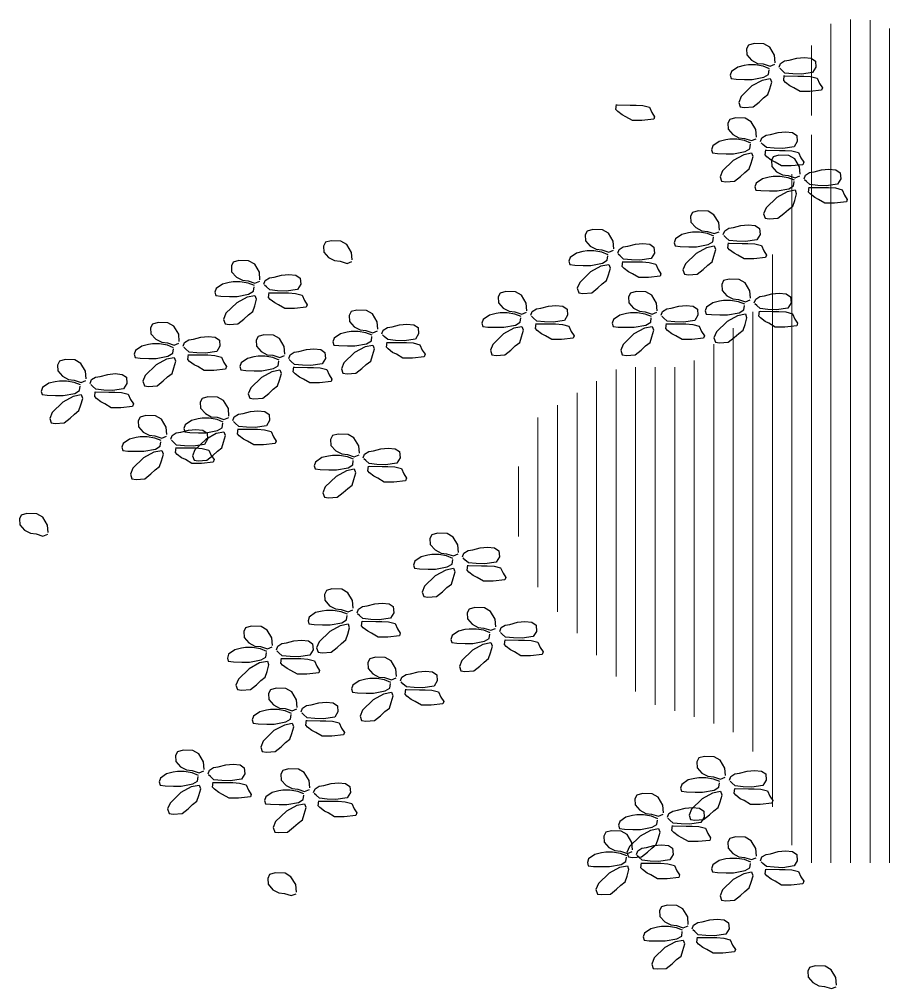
# Model space of a CAD drawing. Header units: millimetres. Extents: x 13268 to 164478, y 289082 to 363688.
# Drawn here: x 106263 to 108957, y 348279 to 351280 of the extents above; entities that cross this region are included whole.
import ezdxf

# ---------------------------------------------------------------- set-up
doc = ezdxf.new("R2010")
doc.units = ezdxf.units.MM

# ---------------------------------------------------------------- blocks, each defined once
blk = doc.blocks.new('A$C5F295478')
at = {"lineweight": 0}
for p, q in [((1531.7, 2310.3), (1531.7, 3864.8)), ((1567.8, 2310.3), (1567.8, 3863.1)), ((1495.7, 2310.3), (1495.7, 3856.8)), ((1603.8, 2310.3), (1603.8, 3847.7)), ((1459.7, 3687.6), (1459.7, 3816.4)), ((1459.7, 2310.3), (1459.7, 3651.9)), ((1423.7, 2342.8), (1423.7, 3579.5)), ((1387.7, 2413.4), (1387.7, 3431.3)), ((1351.7, 2515.3), (1351.7, 3325.9)), ((1315.7, 2551), (1315.7, 3295.9)), ((1279.7, 2567), (1279.7, 3266)), ((1243.7, 2579.4), (1243.7, 3236)), ((1099.7, 2653.8), (1099.7, 3219.7)), ((1135.7, 2625.8), (1135.7, 3223.9)), ((1171.7, 2601.5), (1171.7, 3223.9)), ((1207.7, 2590.5), (1207.7, 3223.9)), ((1063.7, 2692.9), (1063.7, 3198.1)), ((1027.7, 2733.7), (1027.7, 3176.6)), ((991.7, 2773), (991.7, 3153.8)), ((955.7, 2818.1), (955.7, 3130.9)), ((919.7, 2911.6), (919.7, 3040.7))]:
    blk.add_line(p, q, dxfattribs=at)
for points in [[(1392.9, 3784.9), (1391.8, 3798.8), (1383, 3813.3), (1372, 3819.7), (1354, 3820.3), (1343.6, 3817.4), (1340.1, 3810.4), (1340.7, 3799.4), (1349.4, 3789.5), (1360.4, 3783.7), (1370.9, 3782.6), (1383.6, 3778.5), (1392.3, 3782)], [(1400.2, 3776.5), (1402.7, 3783.5), (1410.3, 3788.2), (1418.8, 3789.4), (1432.6, 3793.2), (1446.2, 3794.5), (1459.1, 3793.2), (1467, 3787.9), (1467.9, 3776.5), (1461.9, 3766.8), (1441.1, 3763.6), (1425.4, 3764.3), (1410.9, 3765.8), (1404.6, 3771.5), (1401.2, 3774.7)], [(1382.5, 3773.9), (1370.9, 3778.5), (1356.3, 3780.8), (1343.6, 3780.8), (1336, 3779.7), (1323.8, 3776.8), (1312.2, 3768.7), (1309.9, 3761.7), (1311.6, 3755.9), (1320.9, 3754.7), (1336.6, 3754.2), (1350.5, 3754.2), (1372, 3758.2), (1380.7, 3763.4), (1381.9, 3771.6)], [(1383.6, 3755.3), (1369.1, 3752.4), (1350, 3742), (1330.2, 3722.8), (1325.6, 3711.8), (1328.5, 3703.7), (1336, 3702.6), (1352.3, 3703.7), (1363.3, 3712.4), (1371.4, 3719.9), (1379.6, 3726.3), (1383, 3736.8), (1386.5, 3748.9), (1384.2, 3755.3)], [(1410.9, 3760.8), (1434.9, 3760.4), (1445.5, 3760.4), (1458.1, 3759.6), (1470.3, 3756.5), (1474.7, 3746.7), (1479.8, 3738.8), (1478.2, 3734.1), (1456.6, 3731.7), (1438.9, 3731.7), (1427.1, 3738.8), (1420, 3742.3), (1411.7, 3748.6), (1408.6, 3752.2), (1409.7, 3761.2)], [(1101.8, 3707.3), (1125.8, 3706.9), (1136.4, 3706.9), (1149, 3706.1), (1161.2, 3703), (1165.5, 3693.1), (1170.7, 3685.3), (1169.1, 3680.6), (1147.4, 3678.2), (1129.7, 3678.2), (1117.9, 3685.3), (1110.8, 3688.8), (1102.6, 3695.1), (1099.4, 3698.6), (1100.6, 3707.7)], [(1358.6, 3647.8), (1357.4, 3661.7), (1348.7, 3676.2), (1337.7, 3682.6), (1319.7, 3683.2), (1309.2, 3680.3), (1305.8, 3673.3), (1306.3, 3662.3), (1315.1, 3652.4), (1326.1, 3646.6), (1336.5, 3645.5), (1349.3, 3641.4), (1358, 3644.9)], [(1365.9, 3639.4), (1368.4, 3646.4), (1376, 3651.1), (1384.5, 3652.3), (1398.3, 3656.1), (1411.9, 3657.4), (1424.8, 3656.1), (1432.6, 3650.8), (1433.6, 3639.4), (1427.6, 3629.7), (1406.8, 3626.5), (1391.1, 3627.2), (1376.6, 3628.7), (1370.3, 3634.4), (1366.8, 3637.5)], [(1348.1, 3636.8), (1336.5, 3641.4), (1322, 3643.7), (1309.2, 3643.7), (1301.7, 3642.6), (1289.5, 3639.7), (1277.9, 3631.6), (1275.6, 3624.6), (1277.3, 3618.8), (1286.6, 3617.6), (1302.3, 3617.1), (1316.2, 3617.1), (1337.7, 3621.1), (1346.4, 3626.3), (1347.6, 3634.5)], [(1349.3, 3618.2), (1334.8, 3615.3), (1315.6, 3604.9), (1295.9, 3585.7), (1291.2, 3574.7), (1294.2, 3566.6), (1301.7, 3565.4), (1318, 3566.6), (1329, 3575.3), (1337.1, 3582.8), (1345.2, 3589.2), (1348.7, 3599.7), (1352.2, 3611.8), (1349.9, 3618.2)], [(1376.6, 3623.7), (1400.6, 3623.3), (1411.2, 3623.3), (1423.8, 3622.5), (1436, 3619.4), (1440.4, 3609.6), (1445.5, 3601.7), (1443.9, 3597), (1422.3, 3594.6), (1404.5, 3594.6), (1392.7, 3601.7), (1385.6, 3605.2), (1377.4, 3611.5), (1374.2, 3615.1), (1375.4, 3624.1)], [(1438.7, 3579.2), (1437.5, 3593.2), (1428.8, 3607.7), (1417.8, 3614), (1399.8, 3614.6), (1389.3, 3611.7), (1385.8, 3604.8), (1386.4, 3593.7), (1395.1, 3583.9), (1406.2, 3578.1), (1416.6, 3576.9), (1429.4, 3572.9), (1438.1, 3576.3)], [(1428.2, 3568.2), (1416.6, 3572.9), (1402.1, 3575.2), (1389.3, 3575.2), (1381.8, 3574), (1369.6, 3571.1), (1358, 3563), (1355.6, 3556), (1357.4, 3550.2), (1366.7, 3549.1), (1382.4, 3548.5), (1396.3, 3548.5), (1417.8, 3552.6), (1426.5, 3557.8), (1427.6, 3565.9)], [(1446, 3570.9), (1448.5, 3577.8), (1456, 3582.5), (1464.5, 3583.8), (1478.4, 3587.6), (1491.9, 3588.8), (1504.8, 3587.6), (1512.7, 3582.2), (1513.7, 3570.9), (1507.7, 3561.1), (1486.9, 3558), (1471.2, 3558.6), (1456.7, 3560.2), (1450.4, 3565.9), (1446.9, 3569)], [(1456.7, 3555.2), (1480.7, 3554.8), (1491.3, 3554.8), (1503.9, 3554), (1516.1, 3550.8), (1520.4, 3541), (1525.6, 3533.1), (1524, 3528.4), (1502.3, 3526.1), (1484.6, 3526.1), (1472.8, 3533.1), (1465.7, 3536.7), (1457.5, 3543), (1454.3, 3546.5), (1455.5, 3555.6)], [(1429.4, 3549.7), (1414.9, 3546.8), (1395.7, 3536.3), (1376, 3517.2), (1371.3, 3506.2), (1374.2, 3498.1), (1381.8, 3496.9), (1398, 3498.1), (1409.1, 3506.8), (1417.2, 3514.3), (1425.3, 3520.7), (1428.8, 3531.1), (1432.3, 3543.3), (1430, 3549.7)], [(1290, 3476.4), (1288.8, 3490.3), (1280.1, 3504.8), (1269.1, 3511.2), (1251.1, 3511.8), (1240.6, 3508.9), (1237.1, 3501.9), (1237.7, 3490.9), (1246.4, 3481.1), (1257.4, 3475.3), (1267.9, 3474.1), (1280.7, 3470), (1289.4, 3473.5)], [(1297.3, 3468.1), (1299.8, 3475), (1307.3, 3479.7), (1315.8, 3481), (1329.7, 3484.7), (1343.2, 3486), (1356.1, 3484.7), (1364, 3479.4), (1365, 3468.1), (1359, 3458.3), (1338.2, 3455.2), (1322.4, 3455.8), (1308, 3457.4), (1301.7, 3463), (1298.2, 3466.2)], [(1095.5, 3442.1), (1094.3, 3456.1), (1085.6, 3470.6), (1074.6, 3476.9), (1056.6, 3477.5), (1046.1, 3474.6), (1042.7, 3467.7), (1043.2, 3456.6), (1051.9, 3446.8), (1063, 3441), (1073.4, 3439.8), (1086.2, 3435.8), (1094.9, 3439.2)], [(1279.5, 3465.4), (1267.9, 3470), (1253.4, 3472.4), (1240.6, 3472.4), (1233.1, 3471.2), (1220.9, 3468.3), (1209.3, 3460.2), (1206.9, 3453.2), (1208.7, 3447.4), (1218, 3446.3), (1233.6, 3445.7), (1247.6, 3445.7), (1269.1, 3449.7), (1277.8, 3455), (1278.9, 3463.1)], [(613.4, 3421.5), (612.2, 3435.4), (603.5, 3449.9), (592.5, 3456.3), (574.5, 3456.8), (564, 3453.9), (560.5, 3447), (561.1, 3436), (569.8, 3426.1), (580.9, 3420.3), (591.3, 3419.1), (604.1, 3415.1), (612.8, 3418.6)], [(1102.8, 3433.8), (1105.3, 3440.7), (1112.9, 3445.4), (1121.4, 3446.7), (1135.2, 3450.4), (1148.8, 3451.7), (1161.7, 3450.4), (1169.5, 3445.1), (1170.5, 3433.8), (1164.5, 3424), (1143.7, 3420.9), (1128, 3421.5), (1113.5, 3423.1), (1107.2, 3428.8), (1103.7, 3431.9)], [(1308, 3452.3), (1332, 3451.9), (1342.6, 3451.9), (1355.2, 3451.2), (1367.4, 3448), (1371.7, 3438.2), (1376.8, 3430.3), (1375.3, 3425.6), (1353.6, 3423.2), (1335.9, 3423.2), (1324.1, 3430.3), (1317, 3433.9), (1308.7, 3440.1), (1305.6, 3443.7), (1306.8, 3452.7)], [(1085, 3431.1), (1073.4, 3435.8), (1058.9, 3438.1), (1046.1, 3438.1), (1038.6, 3436.9), (1026.4, 3434), (1014.8, 3425.9), (1012.5, 3418.9), (1014.2, 3413.1), (1023.5, 3412), (1039.2, 3411.4), (1053.1, 3411.4), (1074.6, 3415.5), (1083.3, 3420.7), (1084.5, 3428.8)], [(1280.7, 3446.8), (1266.2, 3443.9), (1247, 3433.5), (1227.3, 3414.4), (1222.6, 3403.4), (1225.5, 3395.2), (1233.1, 3394.1), (1249.3, 3395.2), (1260.4, 3403.9), (1268.5, 3411.5), (1276.6, 3417.8), (1280.1, 3428.3), (1283.6, 3440.5), (1281.3, 3446.8)], [(443.4, 3385), (442.3, 3398.9), (433.6, 3413.4), (422.5, 3419.8), (404.5, 3420.4), (394.1, 3417.5), (390.6, 3410.5), (391.2, 3399.5), (399.9, 3389.7), (410.9, 3383.9), (421.4, 3382.7), (434.1, 3378.6), (442.9, 3382.1)], [(1086.2, 3412.6), (1071.7, 3409.7), (1052.5, 3399.2), (1032.8, 3380.1), (1028.1, 3369.1), (1031, 3361), (1038.6, 3359.8), (1054.8, 3361), (1065.9, 3369.7), (1074, 3377.2), (1082.1, 3383.6), (1085.6, 3394), (1089.1, 3406.2), (1086.8, 3412.6)], [(1113.5, 3418.1), (1137.5, 3417.7), (1148.1, 3417.7), (1160.7, 3416.9), (1172.9, 3413.7), (1177.2, 3403.9), (1182.4, 3396), (1180.8, 3391.3), (1159.1, 3389), (1141.4, 3389), (1129.6, 3396), (1122.5, 3399.6), (1114.3, 3405.9), (1111.1, 3409.4), (1112.3, 3418.5)], [(450.7, 3376.7), (453.2, 3383.6), (460.8, 3388.3), (469.3, 3389.6), (483.2, 3393.3), (496.7, 3394.6), (509.6, 3393.3), (517.5, 3388), (518.4, 3376.7), (512.4, 3366.9), (491.7, 3363.8), (475.9, 3364.4), (461.4, 3366), (455.1, 3371.6), (451.7, 3374.8)], [(433, 3374), (421.4, 3378.6), (406.9, 3381), (394.1, 3381), (386.5, 3379.8), (374.3, 3376.9), (362.7, 3368.8), (360.4, 3361.8), (362.2, 3356), (371.4, 3354.9), (387.1, 3354.3), (401.1, 3354.3), (422.5, 3358.3), (431.2, 3363.6), (432.4, 3371.7)], [(1347.2, 3350.7), (1346, 3364.7), (1337.3, 3379.2), (1326.3, 3385.5), (1308.3, 3386.1), (1297.8, 3383.2), (1294.3, 3376.3), (1294.9, 3365.2), (1303.6, 3355.4), (1314.6, 3349.6), (1325.1, 3348.4), (1337.9, 3344.4), (1346.6, 3347.8)], [(461.4, 3360.9), (485.4, 3360.5), (496.1, 3360.5), (508.7, 3359.8), (520.9, 3356.6), (525.2, 3346.8), (530.3, 3338.9), (528.7, 3334.2), (507.1, 3331.8), (489.4, 3331.8), (477.6, 3338.9), (470.5, 3342.5), (462.2, 3348.7), (459.1, 3352.3), (460.3, 3361.3)], [(935.3, 3327.9), (934.2, 3341.8), (925.5, 3356.3), (914.4, 3362.7), (896.4, 3363.3), (886, 3360.4), (882.5, 3353.4), (883.1, 3342.4), (891.8, 3332.5), (902.8, 3326.7), (913.3, 3325.6), (926, 3321.5), (934.8, 3325)], [(1175.6, 3327.9), (1174.4, 3341.8), (1165.7, 3356.3), (1154.7, 3362.7), (1136.7, 3363.3), (1126.2, 3360.4), (1122.7, 3353.4), (1123.3, 3342.4), (1132, 3332.5), (1143.1, 3326.7), (1153.5, 3325.6), (1166.3, 3321.5), (1175, 3325)], [(1354.4, 3342.4), (1357, 3349.3), (1364.5, 3354), (1373, 3355.3), (1386.9, 3359), (1400.4, 3360.3), (1413.3, 3359), (1421.2, 3353.7), (1422.1, 3342.4), (1416.2, 3332.6), (1395.4, 3329.5), (1379.6, 3330.1), (1365.2, 3331.7), (1358.9, 3337.3), (1355.4, 3340.5)], [(434.1, 3355.4), (419.6, 3352.5), (400.5, 3342.1), (380.7, 3323), (376.1, 3311.9), (379, 3303.8), (386.5, 3302.7), (402.8, 3303.8), (413.8, 3312.5), (422, 3320.1), (430.1, 3326.4), (433.6, 3336.9), (437.1, 3349.1), (434.7, 3355.4)], [(1336.7, 3339.7), (1325.1, 3344.4), (1310.6, 3346.7), (1297.8, 3346.7), (1290.3, 3345.5), (1278.1, 3342.6), (1266.5, 3334.5), (1264.1, 3327.5), (1265.9, 3321.7), (1275.2, 3320.6), (1290.8, 3320), (1304.8, 3320), (1326.3, 3324.1), (1335, 3329.3), (1336.1, 3337.4)], [(660.8, 3293.6), (659.6, 3307.5), (650.9, 3322), (639.9, 3328.4), (621.9, 3329), (611.4, 3326.1), (608, 3319.1), (608.5, 3308.1), (617.2, 3298.3), (628.3, 3292.5), (638.7, 3291.3), (651.5, 3287.2), (660.2, 3290.7)], [(924.9, 3316.9), (913.3, 3321.5), (898.8, 3323.8), (886, 3323.8), (878.4, 3322.7), (866.2, 3319.8), (854.6, 3311.7), (852.3, 3304.7), (854.1, 3298.9), (863.3, 3297.7), (879, 3297.2), (893, 3297.2), (914.4, 3301.2), (923.1, 3306.4), (924.3, 3314.6)], [(942.6, 3319.5), (945.1, 3326.4), (952.7, 3331.2), (961.2, 3332.4), (975.1, 3336.2), (988.6, 3337.5), (1001.5, 3336.2), (1009.4, 3330.9), (1010.3, 3319.5), (1004.3, 3309.8), (983.6, 3306.6), (967.8, 3307.3), (953.3, 3308.8), (947, 3314.5), (943.6, 3317.6)], [(1165.1, 3316.9), (1153.5, 3321.5), (1139, 3323.8), (1126.2, 3323.8), (1118.7, 3322.7), (1106.5, 3319.8), (1094.9, 3311.7), (1092.5, 3304.7), (1094.3, 3298.9), (1103.6, 3297.7), (1119.2, 3297.2), (1133.2, 3297.2), (1154.7, 3301.2), (1163.4, 3306.4), (1164.5, 3314.6)], [(1182.9, 3319.5), (1185.4, 3326.4), (1192.9, 3331.2), (1201.4, 3332.4), (1215.3, 3336.2), (1228.8, 3337.5), (1241.7, 3336.2), (1249.6, 3330.9), (1250.6, 3319.5), (1244.6, 3309.8), (1223.8, 3306.6), (1208, 3307.3), (1193.6, 3308.8), (1187.3, 3314.5), (1183.8, 3317.6)], [(1365.2, 3326.7), (1389.2, 3326.3), (1399.8, 3326.3), (1412.4, 3325.5), (1424.6, 3322.3), (1428.9, 3312.5), (1434, 3304.6), (1432.5, 3299.9), (1410.8, 3297.6), (1393.1, 3297.6), (1381.3, 3304.6), (1374.2, 3308.2), (1365.9, 3314.5), (1362.8, 3318), (1364, 3327.1)], [(294.7, 3270.8), (293.6, 3284.7), (284.9, 3299.2), (273.8, 3305.6), (255.8, 3306.1), (245.4, 3303.2), (241.9, 3296.3), (242.5, 3285.3), (251.2, 3275.4), (262.2, 3269.6), (272.7, 3268.4), (285.4, 3264.4), (294.1, 3267.9)], [(1337.9, 3321.2), (1323.4, 3318.3), (1304.2, 3307.8), (1284.5, 3288.7), (1279.8, 3277.7), (1282.7, 3269.6), (1290.3, 3268.4), (1306.5, 3269.6), (1317.5, 3278.3), (1325.7, 3285.8), (1333.8, 3292.2), (1337.3, 3302.6), (1340.8, 3314.8), (1338.5, 3321.2)], [(650.3, 3282.6), (638.7, 3287.2), (624.2, 3289.6), (611.4, 3289.6), (603.9, 3288.4), (591.7, 3285.5), (580.1, 3277.4), (577.8, 3270.4), (579.5, 3264.6), (588.8, 3263.5), (604.5, 3262.9), (618.4, 3262.9), (639.9, 3266.9), (648.6, 3272.2), (649.8, 3280.3)], [(668.1, 3285.3), (670.6, 3292.2), (678.2, 3296.9), (686.7, 3298.1), (700.5, 3301.9), (714, 3303.2), (727, 3301.9), (734.8, 3296.6), (735.8, 3285.3), (729.8, 3275.5), (709, 3272.4), (693.3, 3273), (678.8, 3274.6), (672.5, 3280.2), (669, 3283.4)], [(926, 3298.3), (911.5, 3295.4), (892.4, 3285), (872.6, 3265.8), (868, 3254.8), (870.9, 3246.7), (878.4, 3245.5), (894.7, 3246.7), (905.7, 3255.4), (913.9, 3262.9), (922, 3269.3), (925.5, 3279.8), (929, 3291.9), (926.6, 3298.3)], [(953.3, 3303.8), (977.3, 3303.4), (988, 3303.4), (1000.6, 3302.6), (1012.8, 3299.5), (1017.1, 3289.7), (1022.2, 3281.8), (1020.6, 3277.1), (999, 3274.7), (981.3, 3274.7), (969.5, 3281.8), (962.4, 3285.3), (954.1, 3291.6), (951, 3295.2), (952.2, 3304.2)], [(1166.3, 3298.3), (1151.8, 3295.4), (1132.6, 3285), (1112.9, 3265.8), (1108.2, 3254.8), (1111.1, 3246.7), (1118.7, 3245.5), (1134.9, 3246.7), (1146, 3255.4), (1154.1, 3262.9), (1162.2, 3269.3), (1165.7, 3279.8), (1169.2, 3291.9), (1166.9, 3298.3)], [(1193.6, 3303.8), (1217.6, 3303.4), (1228.2, 3303.4), (1240.8, 3302.6), (1253, 3299.5), (1257.3, 3289.7), (1262.4, 3281.8), (1260.9, 3277.1), (1239.2, 3274.7), (1221.5, 3274.7), (1209.7, 3281.8), (1202.6, 3285.3), (1194.3, 3291.6), (1191.2, 3295.2), (1192.4, 3304.2)], [(302, 3262.4), (304.5, 3269.3), (312.1, 3274), (320.6, 3275.3), (334.4, 3279.1), (348, 3280.3), (360.9, 3279.1), (368.8, 3273.7), (369.7, 3262.4), (363.7, 3252.7), (342.9, 3249.5), (327.2, 3250.1), (312.7, 3251.7), (306.4, 3257.4), (303, 3260.5)], [(489.2, 3247.9), (488, 3261.8), (479.3, 3276.3), (468.3, 3282.7), (450.3, 3283.3), (439.8, 3280.4), (436.4, 3273.4), (436.9, 3262.4), (445.6, 3252.6), (456.7, 3246.8), (467.1, 3245.6), (479.9, 3241.5), (488.6, 3245)], [(678.8, 3269.5), (702.8, 3269.1), (713.4, 3269.1), (726, 3268.4), (738.2, 3265.2), (742.5, 3255.4), (747.7, 3247.5), (746.1, 3242.8), (724.4, 3240.4), (706.7, 3240.4), (694.9, 3247.5), (687.8, 3251.1), (679.6, 3257.3), (676.4, 3260.9), (677.6, 3269.9)], [(284.3, 3259.7), (272.7, 3264.4), (258.1, 3266.7), (245.4, 3266.7), (237.8, 3265.5), (225.6, 3262.6), (214, 3254.5), (211.7, 3247.6), (213.4, 3241.8), (222.7, 3240.6), (238.4, 3240), (252.3, 3240), (273.8, 3244.1), (282.5, 3249.3), (283.7, 3257.4)], [(496.5, 3239.6), (499, 3246.5), (506.6, 3251.2), (515.1, 3252.4), (528.9, 3256.2), (542.5, 3257.5), (555.4, 3256.2), (563.2, 3250.9), (564.2, 3239.6), (558.2, 3229.8), (537.4, 3226.7), (521.7, 3227.3), (507.2, 3228.9), (500.9, 3234.5), (497.4, 3237.7)], [(651.5, 3264), (637, 3261.1), (617.8, 3250.7), (598.1, 3231.6), (593.4, 3220.5), (596.3, 3212.4), (603.9, 3211.3), (620.1, 3212.4), (631.2, 3221.1), (639.3, 3228.7), (647.4, 3235), (650.9, 3245.5), (654.4, 3257.7), (652.1, 3264)], [(123.1, 3202.2), (122, 3216.1), (113.3, 3230.6), (102.2, 3237), (84.2, 3237.6), (73.8, 3234.7), (70.3, 3227.7), (70.9, 3216.7), (79.6, 3206.9), (90.6, 3201.1), (101.1, 3199.9), (113.8, 3195.8), (122.6, 3199.3)], [(285.4, 3241.2), (270.9, 3238.3), (251.8, 3227.9), (232, 3208.7), (227.4, 3197.7), (230.3, 3189.6), (237.8, 3188.4), (254.1, 3189.6), (265.1, 3198.3), (273.2, 3205.8), (281.4, 3212.2), (284.9, 3222.6), (288.3, 3234.8), (286, 3241.2)], [(312.7, 3246.7), (336.7, 3246.3), (347.4, 3246.3), (360, 3245.5), (372.2, 3242.4), (376.5, 3232.5), (381.6, 3224.7), (380, 3219.9), (358.4, 3217.6), (340.7, 3217.6), (328.9, 3224.7), (321.8, 3228.2), (313.5, 3234.5), (310.4, 3238), (311.5, 3247.1)], [(478.7, 3236.9), (467.1, 3241.5), (452.6, 3243.9), (439.8, 3243.9), (432.3, 3242.7), (420.1, 3239.8), (408.5, 3231.7), (406.2, 3224.7), (407.9, 3218.9), (417.2, 3217.8), (432.9, 3217.2), (446.8, 3217.2), (468.3, 3221.2), (477, 3226.5), (478.2, 3234.6)], [(479.9, 3218.3), (465.4, 3215.4), (446.2, 3205), (426.5, 3185.9), (421.8, 3174.8), (424.7, 3166.7), (432.3, 3165.6), (448.6, 3166.7), (459.6, 3175.4), (467.7, 3183), (475.8, 3189.3), (479.3, 3199.8), (482.8, 3212), (480.5, 3218.3)], [(507.2, 3223.8), (531.2, 3223.4), (541.8, 3223.4), (554.4, 3222.7), (566.6, 3219.5), (571, 3209.7), (576.1, 3201.8), (574.5, 3197.1), (552.8, 3194.7), (535.1, 3194.7), (523.3, 3201.8), (516.2, 3205.4), (508, 3211.6), (504.8, 3215.2), (506, 3224.2)], [(112.7, 3191.2), (101.1, 3195.8), (86.6, 3198.2), (73.8, 3198.2), (66.2, 3197), (54, 3194.1), (42.4, 3186), (40.1, 3179), (41.8, 3173.2), (51.1, 3172.1), (66.8, 3171.5), (80.7, 3171.5), (102.2, 3175.5), (110.9, 3180.8), (112.1, 3188.9)], [(130.4, 3193.9), (132.9, 3200.8), (140.5, 3205.5), (149, 3206.7), (162.9, 3210.5), (176.4, 3211.8), (189.3, 3210.5), (197.2, 3205.2), (198.1, 3193.9), (192.1, 3184.1), (171.4, 3181), (155.6, 3181.6), (141.1, 3183.2), (134.8, 3188.8), (131.4, 3192)], [(113.8, 3172.6), (99.3, 3169.7), (80.2, 3159.3), (60.4, 3140.2), (55.8, 3129.1), (58.7, 3121), (66.2, 3119.9), (82.5, 3121), (93.5, 3129.7), (101.6, 3137.3), (109.8, 3143.6), (113.3, 3154.1), (116.7, 3166.3), (114.4, 3172.6)], [(141.1, 3178.1), (165.1, 3177.7), (175.8, 3177.7), (188.4, 3177), (200.6, 3173.8), (204.9, 3164), (210, 3156.1), (208.4, 3151.4), (186.8, 3149), (169.1, 3149), (157.3, 3156.1), (150.2, 3159.7), (141.9, 3165.9), (138.8, 3169.5), (139.9, 3178.5)], [(386.2, 3133.7), (385.1, 3147.6), (376.4, 3162.1), (365.3, 3168.5), (347.3, 3169), (336.9, 3166.1), (333.4, 3159.2), (334, 3148.2), (342.7, 3138.3), (353.7, 3132.5), (364.2, 3131.3), (377, 3127.3), (385.7, 3130.8)], [(271.8, 3099.4), (270.7, 3113.3), (262, 3127.8), (250.9, 3134.2), (232.9, 3134.8), (222.5, 3131.9), (219, 3124.9), (219.6, 3113.9), (228.3, 3104), (239.3, 3098.2), (249.8, 3097.1), (262.6, 3093), (271.3, 3096.5)], [(375.8, 3122.6), (364.2, 3127.3), (349.7, 3129.6), (336.9, 3129.6), (329.3, 3128.4), (317.1, 3125.5), (305.5, 3117.4), (303.2, 3110.5), (305, 3104.7), (314.2, 3103.5), (329.9, 3102.9), (343.9, 3102.9), (365.3, 3107), (374, 3112.2), (375.2, 3120.3)], [(393.5, 3125.3), (396, 3132.2), (403.6, 3136.9), (412.1, 3138.2), (426, 3142), (439.5, 3143.2), (452.4, 3142), (460.3, 3136.6), (461.2, 3125.3), (455.2, 3115.6), (434.5, 3112.4), (418.7, 3113), (404.2, 3114.6), (397.9, 3120.3), (394.5, 3123.4)], [(279.1, 3091), (281.7, 3097.9), (289.2, 3102.7), (297.7, 3103.9), (311.6, 3107.7), (325.1, 3109), (338, 3107.7), (345.9, 3102.3), (346.8, 3091), (340.9, 3081.3), (320.1, 3078.1), (304.3, 3078.8), (289.8, 3080.3), (283.5, 3086), (280.1, 3089.1)], [(404.2, 3109.6), (428.2, 3109.2), (438.9, 3109.2), (451.5, 3108.4), (463.7, 3105.3), (468, 3095.4), (473.1, 3087.6), (471.5, 3082.8), (449.9, 3080.5), (432.2, 3080.5), (420.4, 3087.6), (413.3, 3091.1), (405, 3097.4), (401.9, 3100.9), (403.1, 3110)], [(261.4, 3088.4), (249.8, 3093), (235.3, 3095.3), (222.5, 3095.3), (214.9, 3094.2), (202.8, 3091.3), (191.1, 3083.1), (188.8, 3076.2), (190.6, 3070.4), (199.8, 3069.2), (215.5, 3068.7), (229.5, 3068.7), (250.9, 3072.7), (259.7, 3077.9), (260.8, 3086)], [(377, 3104.1), (362.4, 3101.2), (343.3, 3090.7), (323.5, 3071.6), (318.9, 3060.6), (321.8, 3052.5), (329.3, 3051.3), (345.6, 3052.5), (356.6, 3061.2), (364.8, 3068.7), (372.9, 3075.1), (376.4, 3085.5), (379.9, 3097.7), (377.5, 3104.1)], [(626.5, 3065.1), (625.3, 3079), (616.6, 3093.5), (605.6, 3099.9), (587.6, 3100.5), (577.1, 3097.6), (573.6, 3090.6), (574.2, 3079.6), (582.9, 3069.8), (594, 3064), (604.4, 3062.8), (617.2, 3058.7), (625.9, 3062.2)], [(289.8, 3075.3), (313.8, 3074.9), (324.5, 3074.9), (337.1, 3074.1), (349.3, 3071), (353.6, 3061.2), (358.7, 3053.3), (357.1, 3048.6), (335.5, 3046.2), (317.8, 3046.2), (306, 3053.3), (298.9, 3056.8), (290.6, 3063.1), (287.5, 3066.7), (288.7, 3075.7)], [(633.8, 3056.8), (636.3, 3063.7), (643.8, 3068.4), (652.3, 3069.6), (666.2, 3073.4), (679.7, 3074.7), (692.6, 3073.4), (700.5, 3068.1), (701.5, 3056.8), (695.5, 3047), (674.7, 3043.9), (658.9, 3044.5), (644.5, 3046.1), (638.2, 3051.7), (634.7, 3054.9)], [(262.6, 3069.8), (248, 3066.9), (228.9, 3056.5), (209.1, 3037.3), (204.5, 3026.3), (207.4, 3018.2), (214.9, 3017), (231.2, 3018.2), (242.2, 3026.9), (250.4, 3034.4), (258.5, 3040.8), (262, 3051.3), (265.5, 3063.4), (263.1, 3069.8)], [(616, 3054.1), (604.4, 3058.7), (589.9, 3061.1), (577.1, 3061.1), (569.6, 3059.9), (557.4, 3057), (545.8, 3048.9), (543.4, 3041.9), (545.2, 3036.1), (554.5, 3035), (570.2, 3034.4), (584.1, 3034.4), (605.6, 3038.4), (614.3, 3043.7), (615.4, 3051.8)], [(644.5, 3041), (668.5, 3040.6), (679.1, 3040.6), (691.7, 3039.8), (703.9, 3036.7), (708.2, 3026.9), (713.3, 3019), (711.8, 3014.3), (690.1, 3011.9), (672.4, 3011.9), (660.6, 3019), (653.5, 3022.6), (645.3, 3028.8), (642.1, 3032.4), (643.3, 3041.4)], [(617.2, 3035.5), (602.7, 3032.6), (583.5, 3022.2), (563.8, 3003.1), (559.1, 2992), (562, 2983.9), (569.6, 2982.8), (585.8, 2983.9), (596.9, 2992.6), (605, 3000.2), (613.1, 3006.5), (616.6, 3017), (620.1, 3029.2), (617.8, 3035.5)], [(52.8, 2918.8), (51.7, 2932.7), (43, 2947.2), (31.9, 2953.6), (13.9, 2954.1), (3.5, 2951.2), (0, 2944.3), (0.6, 2933.3), (9.3, 2923.4), (20.3, 2917.6), (30.8, 2916.4), (43.5, 2912.4), (52.3, 2915.9)], [(809.5, 2882.3), (808.3, 2896.2), (799.6, 2910.7), (788.6, 2917.1), (770.6, 2917.7), (760.2, 2914.8), (756.7, 2907.8), (757.2, 2896.8), (766, 2886.9), (777, 2881.1), (787.4, 2880), (800.2, 2875.9), (808.9, 2879.4)], [(799.1, 2871.3), (787.4, 2875.9), (772.9, 2878.2), (760.2, 2878.2), (752.6, 2877.1), (740.4, 2874.2), (728.8, 2866.1), (726.5, 2859.1), (728.2, 2853.3), (737.5, 2852.2), (753.2, 2851.6), (767.1, 2851.6), (788.6, 2855.6), (797.3, 2860.9), (798.5, 2869)], [(816.8, 2873.9), (819.3, 2880.9), (826.9, 2885.6), (835.4, 2886.8), (849.2, 2890.6), (862.8, 2891.9), (875.7, 2890.6), (883.5, 2885.3), (884.5, 2873.9), (878.5, 2864.2), (857.7, 2861.1), (842, 2861.7), (827.5, 2863.3), (821.2, 2868.9), (817.7, 2872.1)], [(827.5, 2858.2), (851.5, 2857.8), (862.1, 2857.8), (874.7, 2857), (886.9, 2853.9), (891.3, 2844.1), (896.4, 2836.2), (894.8, 2831.5), (873.2, 2829.1), (855.4, 2829.1), (843.6, 2836.2), (836.5, 2839.7), (828.3, 2846), (825.1, 2849.6), (826.3, 2858.6)], [(800.2, 2852.7), (785.7, 2849.8), (766.5, 2839.4), (746.8, 2820.3), (742.2, 2809.2), (745.1, 2801.1), (752.6, 2800), (768.9, 2801.1), (779.9, 2809.8), (788, 2817.4), (796.1, 2823.7), (799.6, 2834.2), (803.1, 2846.4), (800.8, 2852.7)], [(615, 2779.5), (613.9, 2793.4), (605.2, 2807.9), (594.1, 2814.3), (576.1, 2814.9), (565.7, 2812), (562.2, 2805), (562.8, 2794), (571.5, 2784.1), (582.5, 2778.3), (593, 2777.2), (605.7, 2773.1), (614.5, 2776.6)], [(622.3, 2771.1), (624.8, 2778), (632.4, 2782.8), (640.9, 2784), (654.8, 2787.8), (668.3, 2789), (681.2, 2787.8), (689.1, 2782.4), (690, 2771.1), (684, 2761.4), (663.3, 2758.2), (647.5, 2758.9), (633, 2760.4), (626.7, 2766.1), (623.3, 2769.2)], [(604.6, 2768.5), (593, 2773.1), (578.5, 2775.4), (565.7, 2775.4), (558.1, 2774.3), (545.9, 2771.4), (534.3, 2763.2), (532, 2756.3), (533.7, 2750.5), (543, 2749.3), (558.7, 2748.7), (572.6, 2748.7), (594.1, 2752.8), (602.8, 2758), (604, 2766.1)], [(878.1, 2745.2), (877, 2759.1), (868.3, 2773.6), (857.2, 2780), (839.2, 2780.6), (828.8, 2777.7), (825.3, 2770.7), (825.9, 2759.7), (834.6, 2749.8), (845.6, 2744), (856.1, 2742.9), (868.9, 2738.8), (877.6, 2742.3)], [(633, 2755.4), (657, 2755), (667.7, 2755), (680.3, 2754.2), (692.5, 2751.1), (696.8, 2741.2), (701.9, 2733.4), (700.3, 2728.7), (678.7, 2726.3), (661, 2726.3), (649.2, 2733.4), (642.1, 2736.9), (633.8, 2743.2), (630.7, 2746.8), (631.8, 2755.8)], [(885.4, 2736.8), (887.9, 2743.8), (895.5, 2748.5), (904, 2749.7), (917.9, 2753.5), (931.4, 2754.8), (944.3, 2753.5), (952.2, 2748.2), (953.1, 2736.8), (947.1, 2727.1), (926.4, 2724), (910.6, 2724.6), (896.1, 2726.2), (889.8, 2731.8), (886.4, 2735)], [(466.3, 2710.9), (465.2, 2724.8), (456.4, 2739.3), (445.4, 2745.7), (427.4, 2746.3), (417, 2743.4), (413.5, 2736.4), (414.1, 2725.4), (422.8, 2715.6), (433.8, 2709.8), (444.3, 2708.6), (457, 2704.6), (465.7, 2708)], [(605.7, 2749.9), (591.2, 2747), (572.1, 2736.6), (552.3, 2717.4), (547.7, 2706.4), (550.6, 2698.3), (558.1, 2697.1), (574.4, 2698.3), (585.4, 2707), (593.5, 2714.5), (601.7, 2720.9), (605.2, 2731.4), (608.6, 2743.5), (606.3, 2749.9)], [(867.7, 2734.2), (856.1, 2738.8), (841.6, 2741.1), (828.8, 2741.1), (821.2, 2740), (809, 2737.1), (797.4, 2729), (795.1, 2722), (796.9, 2716.2), (806.1, 2715.1), (821.8, 2714.5), (835.8, 2714.5), (857.2, 2718.5), (865.9, 2723.8), (867.1, 2731.9)], [(473.6, 2702.6), (476.1, 2709.5), (483.7, 2714.2), (492.2, 2715.5), (506, 2719.2), (519.6, 2720.5), (532.5, 2719.2), (540.4, 2713.9), (541.3, 2702.6), (535.3, 2692.8), (514.5, 2689.7), (498.8, 2690.3), (484.3, 2691.9), (478, 2697.5), (474.5, 2700.7)], [(868.9, 2715.6), (854.3, 2712.7), (835.2, 2702.3), (815.4, 2683.2), (810.8, 2672.1), (813.7, 2664), (821.2, 2662.9), (837.5, 2664), (848.5, 2672.7), (856.7, 2680.3), (864.8, 2686.6), (868.3, 2697.1), (871.8, 2709.3), (869.4, 2715.6)], [(896.1, 2721.1), (920.1, 2720.7), (930.8, 2720.7), (943.4, 2719.9), (955.6, 2716.8), (959.9, 2707), (965, 2699.1), (963.4, 2694.4), (941.8, 2692), (924.1, 2692), (912.3, 2699.1), (905.2, 2702.6), (896.9, 2708.9), (893.8, 2712.5), (895, 2721.5)], [(455.9, 2699.9), (444.3, 2704.6), (429.7, 2706.9), (417, 2706.9), (409.4, 2705.7), (397.2, 2702.8), (385.6, 2694.7), (383.3, 2687.7), (385, 2681.9), (394.3, 2680.8), (410, 2680.2), (423.9, 2680.2), (445.4, 2684.3), (454.1, 2689.5), (455.3, 2697.6)], [(457, 2681.4), (442.5, 2678.5), (423.4, 2668), (403.6, 2648.9), (399, 2637.9), (401.9, 2629.7), (409.4, 2628.6), (425.7, 2629.7), (436.7, 2638.4), (444.8, 2646), (453, 2652.4), (456.4, 2662.8), (459.9, 2675), (457.6, 2681.4)], [(484.3, 2686.8), (508.3, 2686.5), (518.9, 2686.5), (531.5, 2685.7), (543.7, 2682.5), (548.1, 2672.7), (553.2, 2664.8), (551.6, 2660.1), (530, 2657.8), (512.3, 2657.8), (500.4, 2664.8), (493.4, 2668.4), (485.1, 2674.7), (481.9, 2678.2), (483.1, 2687.2)], [(695.1, 2653.8), (693.9, 2667.7), (685.2, 2682.2), (674.2, 2688.6), (656.2, 2689.2), (645.8, 2686.3), (642.3, 2679.3), (642.9, 2668.3), (651.6, 2658.4), (662.6, 2652.6), (673, 2651.5), (685.8, 2647.4), (694.5, 2650.9)], [(702.4, 2645.4), (704.9, 2652.4), (712.5, 2657.1), (721, 2658.3), (734.8, 2662.1), (748.4, 2663.4), (761.3, 2662.1), (769.2, 2656.8), (770.1, 2645.4), (764.1, 2635.7), (743.3, 2632.6), (727.6, 2633.2), (713.1, 2634.8), (706.8, 2640.4), (703.3, 2643.6)], [(684.7, 2642.8), (673, 2647.4), (658.5, 2649.7), (645.8, 2649.7), (638.2, 2648.6), (626, 2645.7), (614.4, 2637.6), (612.1, 2630.6), (613.8, 2624.8), (623.1, 2623.7), (638.8, 2623.1), (652.7, 2623.1), (674.2, 2627.1), (682.9, 2632.3), (684.1, 2640.5)], [(512.1, 2596.7), (510.9, 2610.6), (502.2, 2625.1), (491.2, 2631.5), (473.2, 2632.1), (462.7, 2629.2), (459.2, 2622.2), (459.8, 2611.2), (468.5, 2601.3), (479.6, 2595.5), (490, 2594.4), (502.8, 2590.3), (511.5, 2593.8)], [(713.1, 2629.7), (737.1, 2629.3), (747.7, 2629.3), (760.3, 2628.5), (772.5, 2625.4), (776.9, 2615.6), (782, 2607.7), (780.4, 2603), (758.8, 2600.6), (741, 2600.6), (729.2, 2607.7), (722.2, 2611.2), (713.9, 2617.5), (710.7, 2621.1), (711.9, 2630.1)], [(685.8, 2624.2), (671.3, 2621.3), (652.1, 2610.9), (632.4, 2591.8), (627.8, 2580.7), (630.7, 2572.6), (638.2, 2571.5), (654.5, 2572.6), (665.5, 2581.3), (673.6, 2588.9), (681.8, 2595.2), (685.2, 2605.7), (688.7, 2617.9), (686.4, 2624.2)], [(501.6, 2585.7), (490, 2590.3), (475.5, 2592.6), (462.7, 2592.6), (455.2, 2591.5), (443, 2588.6), (431.4, 2580.4), (429, 2573.5), (430.8, 2567.7), (440.1, 2566.5), (455.8, 2565.9), (469.7, 2565.9), (491.2, 2570), (499.9, 2575.2), (501, 2583.3)], [(519.4, 2588.3), (521.9, 2595.2), (529.4, 2600), (537.9, 2601.2), (551.8, 2605), (565.3, 2606.2), (578.2, 2605), (586.1, 2599.6), (587.1, 2588.3), (581.1, 2578.6), (560.3, 2575.4), (544.6, 2576.1), (530.1, 2577.6), (523.8, 2583.3), (520.3, 2586.4)], [(530.1, 2572.6), (554.1, 2572.2), (564.7, 2572.2), (577.3, 2571.4), (589.5, 2568.3), (593.8, 2558.4), (598.9, 2550.6), (597.4, 2545.9), (575.7, 2543.5), (558, 2543.5), (546.2, 2550.6), (539.1, 2554.1), (530.9, 2560.4), (527.7, 2563.9), (528.9, 2573)], [(502.8, 2567.1), (488.3, 2564.2), (469.1, 2553.8), (449.4, 2534.6), (444.7, 2523.6), (447.6, 2515.5), (455.2, 2514.3), (471.4, 2515.5), (482.5, 2524.2), (490.6, 2531.7), (498.7, 2538.1), (502.2, 2548.5), (505.7, 2560.7), (503.4, 2567.1)], [(340.5, 2482.4), (339.3, 2496.3), (330.6, 2510.8), (319.6, 2517.2), (301.6, 2517.8), (291.1, 2514.9), (287.6, 2507.9), (288.2, 2496.9), (296.9, 2487.1), (308, 2481.3), (318.4, 2480.1), (331.2, 2476), (339.9, 2479.5)], [(1301.4, 2471), (1300.2, 2484.9), (1291.5, 2499.4), (1280.5, 2505.8), (1262.5, 2506.4), (1252, 2503.5), (1248.6, 2496.5), (1249.1, 2485.5), (1257.9, 2475.6), (1268.9, 2469.8), (1279.3, 2468.7), (1292.1, 2464.6), (1300.8, 2468.1)], [(347.8, 2474.1), (350.3, 2481), (357.8, 2485.7), (366.3, 2487), (380.2, 2490.7), (393.7, 2492), (406.7, 2490.7), (414.5, 2485.4), (415.5, 2474.1), (409.5, 2464.3), (388.7, 2461.2), (373, 2461.8), (358.5, 2463.4), (352.2, 2469), (348.7, 2472.2)], [(535, 2448.2), (533.8, 2462.1), (525.1, 2476.6), (514.1, 2482.9), (496.1, 2483.5), (485.6, 2480.6), (482.1, 2473.7), (482.7, 2462.6), (491.4, 2452.8), (502.4, 2447), (512.9, 2445.8), (525.7, 2441.8), (534.4, 2445.3)], [(330, 2471.4), (318.4, 2476), (303.9, 2478.4), (291.1, 2478.4), (283.6, 2477.2), (271.4, 2474.3), (259.8, 2466.2), (257.5, 2459.2), (259.2, 2453.4), (268.5, 2452.3), (284.2, 2451.7), (298.1, 2451.7), (319.6, 2455.8), (328.3, 2461), (329.5, 2469.1)], [(1291, 2460), (1279.3, 2464.6), (1264.8, 2466.9), (1252, 2466.9), (1244.5, 2465.8), (1232.3, 2462.9), (1220.7, 2454.8), (1218.4, 2447.8), (1220.1, 2442), (1229.4, 2440.8), (1245.1, 2440.3), (1259, 2440.3), (1280.5, 2444.3), (1289.2, 2449.5), (1290.4, 2457.7)], [(1308.7, 2462.6), (1311.2, 2469.6), (1318.8, 2474.3), (1327.3, 2475.5), (1341.1, 2479.3), (1354.7, 2480.6), (1367.6, 2479.3), (1375.4, 2474), (1376.4, 2462.6), (1370.4, 2452.9), (1349.6, 2449.7), (1333.9, 2450.4), (1319.4, 2452), (1313.1, 2457.6), (1309.6, 2460.8)], [(331.2, 2452.9), (316.7, 2450), (297.5, 2439.5), (277.8, 2420.4), (273.1, 2409.4), (276, 2401.2), (283.6, 2400.1), (299.8, 2401.2), (310.9, 2409.9), (319, 2417.5), (327.1, 2423.9), (330.6, 2434.3), (334.1, 2446.5), (331.8, 2452.9)], [(358.5, 2458.3), (382.5, 2458), (393.1, 2458), (405.7, 2457.2), (417.9, 2454), (422.2, 2444.2), (427.4, 2436.3), (425.8, 2431.6), (404.1, 2429.3), (386.4, 2429.3), (374.6, 2436.3), (367.5, 2439.9), (359.3, 2446.2), (356.1, 2449.7), (357.3, 2458.7)], [(542.2, 2439.8), (544.8, 2446.7), (552.3, 2451.4), (560.8, 2452.7), (574.7, 2456.5), (588.2, 2457.7), (601.1, 2456.5), (609, 2451.1), (609.9, 2439.8), (604, 2430), (583.2, 2426.9), (567.4, 2427.5), (552.9, 2429.1), (546.7, 2434.8), (543.2, 2437.9)], [(524.5, 2437.1), (512.9, 2441.8), (498.4, 2444.1), (485.6, 2444.1), (478.1, 2442.9), (465.9, 2440), (454.2, 2431.9), (451.9, 2425), (453.7, 2419.2), (463, 2418), (478.6, 2417.4), (492.6, 2417.4), (514.1, 2421.5), (522.8, 2426.7), (523.9, 2434.8)], [(1187, 2402.5), (1185.8, 2416.4), (1177.1, 2430.9), (1166.1, 2437.2), (1148.1, 2437.8), (1137.7, 2434.9), (1134.2, 2428), (1134.8, 2416.9), (1143.5, 2407.1), (1154.5, 2401.3), (1164.9, 2400.1), (1177.7, 2396.1), (1186.4, 2399.6)], [(1292.1, 2441.4), (1277.6, 2438.5), (1258.4, 2428.1), (1238.7, 2409), (1234.1, 2397.9), (1237, 2389.8), (1244.5, 2388.7), (1260.8, 2389.8), (1271.8, 2398.5), (1279.9, 2406.1), (1288, 2412.4), (1291.5, 2422.9), (1295, 2435), (1292.7, 2441.4)], [(1319.4, 2446.9), (1343.4, 2446.5), (1354, 2446.5), (1366.6, 2445.7), (1378.8, 2442.6), (1383.2, 2432.8), (1388.3, 2424.9), (1386.7, 2420.2), (1365.1, 2417.8), (1347.3, 2417.8), (1335.5, 2424.9), (1328.4, 2428.4), (1320.2, 2434.7), (1317, 2438.3), (1318.2, 2447.3)], [(525.7, 2418.6), (511.1, 2415.7), (492, 2405.2), (472.2, 2386.1), (467.6, 2375.1), (470.5, 2367), (478.1, 2365.8), (494.3, 2367), (505.3, 2375.7), (513.5, 2383.2), (521.6, 2389.6), (525.1, 2400), (528.6, 2412.2), (526.2, 2418.6)], [(552.9, 2424.1), (577, 2423.7), (587.6, 2423.7), (600.2, 2422.9), (612.4, 2419.7), (616.7, 2409.9), (621.8, 2402.1), (620.3, 2397.3), (598.6, 2395), (580.9, 2395), (569.1, 2402.1), (562, 2405.6), (553.7, 2411.9), (550.6, 2415.4), (551.8, 2424.5)], [(1194.3, 2394.1), (1196.8, 2401), (1204.4, 2405.7), (1212.9, 2407), (1226.7, 2410.8), (1240.3, 2412), (1253.2, 2410.8), (1261.1, 2405.4), (1262, 2394.1), (1256, 2384.3), (1235.2, 2381.2), (1219.5, 2381.8), (1205, 2383.4), (1198.7, 2389.1), (1195.2, 2392.2)], [(1176.6, 2391.4), (1164.9, 2396.1), (1150.4, 2398.4), (1137.7, 2398.4), (1130.1, 2397.2), (1117.9, 2394.3), (1106.3, 2386.2), (1104, 2379.3), (1105.7, 2373.5), (1115, 2372.3), (1130.7, 2371.7), (1144.6, 2371.7), (1166.1, 2375.8), (1174.8, 2381), (1176, 2389.1)], [(1205, 2378.4), (1229, 2378), (1239.6, 2378), (1252.2, 2377.2), (1264.4, 2374), (1268.8, 2364.2), (1273.9, 2356.4), (1272.3, 2351.6), (1250.7, 2349.3), (1232.9, 2349.3), (1221.1, 2356.4), (1214.1, 2359.9), (1205.8, 2366.2), (1202.6, 2369.7), (1203.8, 2378.8)], [(1129.8, 2333.9), (1128.6, 2347.8), (1119.9, 2362.3), (1108.9, 2368.7), (1090.9, 2369.3), (1080.5, 2366.4), (1077, 2359.4), (1077.6, 2348.4), (1086.3, 2338.5), (1097.3, 2332.7), (1107.7, 2331.6), (1120.5, 2327.5), (1129.2, 2331)], [(1177.7, 2372.9), (1163.2, 2370), (1144, 2359.5), (1124.3, 2340.4), (1119.7, 2329.4), (1122.6, 2321.3), (1130.1, 2320.1), (1146.4, 2321.3), (1157.4, 2330), (1165.5, 2337.5), (1173.7, 2343.9), (1177.1, 2354.3), (1180.6, 2366.5), (1178.3, 2372.9)], [(1137.1, 2325.5), (1139.6, 2332.5), (1147.2, 2337.2), (1155.7, 2338.4), (1169.5, 2342.2), (1183.1, 2343.5), (1196, 2342.2), (1203.9, 2336.9), (1204.8, 2325.5), (1198.8, 2315.8), (1178, 2312.6), (1162.3, 2313.3), (1147.8, 2314.8), (1141.5, 2320.5), (1138, 2323.7)], [(1358.6, 2322.5), (1357.4, 2336.4), (1348.7, 2350.9), (1337.7, 2357.3), (1319.7, 2357.8), (1309.2, 2354.9), (1305.8, 2348), (1306.3, 2337), (1315.1, 2327.1), (1326.1, 2321.3), (1336.5, 2320.2), (1349.3, 2316.1), (1358, 2319.6)], [(1119.4, 2322.9), (1107.7, 2327.5), (1093.2, 2329.8), (1080.5, 2329.8), (1072.9, 2328.7), (1060.7, 2325.8), (1049.1, 2317.7), (1046.8, 2310.7), (1048.5, 2304.9), (1057.8, 2303.7), (1073.5, 2303.2), (1087.4, 2303.2), (1108.9, 2307.2), (1117.6, 2312.4), (1118.8, 2320.6)], [(1365.9, 2314.1), (1368.4, 2321), (1376, 2325.8), (1384.5, 2327), (1398.3, 2330.8), (1411.9, 2332), (1424.8, 2330.8), (1432.6, 2325.4), (1433.6, 2314.1), (1427.6, 2304.4), (1406.8, 2301.2), (1391.1, 2301.9), (1376.6, 2303.4), (1370.3, 2309.1), (1366.8, 2312.2)], [(1147.8, 2309.8), (1171.8, 2309.4), (1182.4, 2309.4), (1195, 2308.6), (1207.2, 2305.5), (1211.6, 2295.7), (1216.7, 2287.8), (1215.1, 2283.1), (1193.5, 2280.7), (1175.8, 2280.7), (1163.9, 2287.8), (1156.9, 2291.3), (1148.6, 2297.6), (1145.4, 2301.2), (1146.6, 2310.2)], [(1348.1, 2311.5), (1336.5, 2316.1), (1322, 2318.4), (1309.2, 2318.4), (1301.7, 2317.3), (1289.5, 2314.4), (1277.9, 2306.2), (1275.6, 2299.3), (1277.3, 2293.5), (1286.6, 2292.3), (1302.3, 2291.7), (1316.2, 2291.7), (1337.7, 2295.8), (1346.4, 2301), (1347.6, 2309.1)], [(510.4, 2256.1), (509.3, 2270), (500.5, 2284.5), (489.5, 2290.9), (471.5, 2291.5), (461.1, 2288.6), (457.6, 2281.6), (458.2, 2270.6), (466.9, 2260.7), (477.9, 2254.9), (488.4, 2253.8), (501.1, 2249.7), (509.8, 2253.2)], [(1120.5, 2304.3), (1106, 2301.4), (1086.8, 2291), (1067.1, 2271.9), (1062.5, 2260.8), (1065.4, 2252.7), (1072.9, 2251.6), (1089.2, 2252.7), (1100.2, 2261.4), (1108.3, 2269), (1116.5, 2275.3), (1119.9, 2285.8), (1123.4, 2297.9), (1121.1, 2304.3)], [(1349.3, 2292.9), (1334.8, 2290), (1315.6, 2279.6), (1295.9, 2260.4), (1291.2, 2249.4), (1294.2, 2241.3), (1301.7, 2240.1), (1318, 2241.3), (1329, 2250), (1337.1, 2257.5), (1345.2, 2263.9), (1348.7, 2274.3), (1352.2, 2286.5), (1349.9, 2292.9)], [(1376.6, 2298.4), (1400.6, 2298), (1411.2, 2298), (1423.8, 2297.2), (1436, 2294.1), (1440.4, 2284.2), (1445.5, 2276.4), (1443.9, 2271.7), (1422.3, 2269.3), (1404.5, 2269.3), (1392.7, 2276.4), (1385.6, 2279.9), (1377.4, 2286.2), (1374.2, 2289.7), (1375.4, 2298.8)], [(1232.8, 2196.8), (1231.6, 2210.7), (1222.9, 2225.2), (1211.9, 2231.6), (1193.9, 2232.2), (1183.4, 2229.3), (1179.9, 2222.3), (1180.5, 2211.3), (1189.2, 2201.4), (1200.3, 2195.6), (1210.7, 2194.5), (1223.5, 2190.4), (1232.2, 2193.9)], [(1240.1, 2188.4), (1242.6, 2195.4), (1250.1, 2200.1), (1258.6, 2201.3), (1272.5, 2205.1), (1286, 2206.4), (1298.9, 2205.1), (1306.8, 2199.8), (1307.8, 2188.4), (1301.8, 2178.7), (1281, 2175.5), (1265.2, 2176.2), (1250.8, 2177.7), (1244.5, 2183.4), (1241, 2186.6)], [(1222.3, 2185.8), (1210.7, 2190.4), (1196.2, 2192.7), (1183.4, 2192.7), (1175.9, 2191.6), (1163.7, 2188.7), (1152.1, 2180.6), (1149.7, 2173.6), (1151.5, 2167.8), (1160.8, 2166.6), (1176.4, 2166.1), (1190.4, 2166.1), (1211.9, 2170.1), (1220.6, 2175.3), (1221.7, 2183.5)], [(1223.5, 2167.2), (1209, 2164.3), (1189.8, 2153.9), (1170.1, 2134.8), (1165.4, 2123.7), (1168.3, 2115.6), (1175.9, 2114.5), (1192.1, 2115.6), (1203.2, 2124.3), (1211.3, 2131.9), (1219.4, 2138.2), (1222.9, 2148.7), (1226.4, 2160.8), (1224.1, 2167.2)], [(1250.8, 2172.7), (1274.8, 2172.3), (1285.4, 2172.3), (1298, 2171.5), (1310.2, 2168.4), (1314.5, 2158.6), (1319.6, 2150.7), (1318.1, 2146), (1296.4, 2143.6), (1278.7, 2143.6), (1266.9, 2150.7), (1259.8, 2154.2), (1251.5, 2160.5), (1248.4, 2164.1), (1249.6, 2173.1)], [(1505.7, 2084.7), (1504.5, 2098.6), (1495.8, 2113.1), (1484.8, 2119.5), (1466.8, 2120.1), (1456.3, 2117.2), (1452.8, 2110.2), (1453.4, 2099.2), (1462.1, 2089.4), (1473.1, 2083.6), (1483.6, 2082.4), (1496.4, 2078.3), (1505.1, 2081.8)]]:
    blk.add_lwpolyline(points)

msp = doc.modelspace()

# ---------------------------------------------------------------- block references
at = {"xscale": 1.68, "yscale": 1.68, "zscale": 1.68}
msp.add_blockref('A$C5F295478', (106262.6, 344787.3), dxfattribs=at)

doc.saveas('drawing.dxf')
